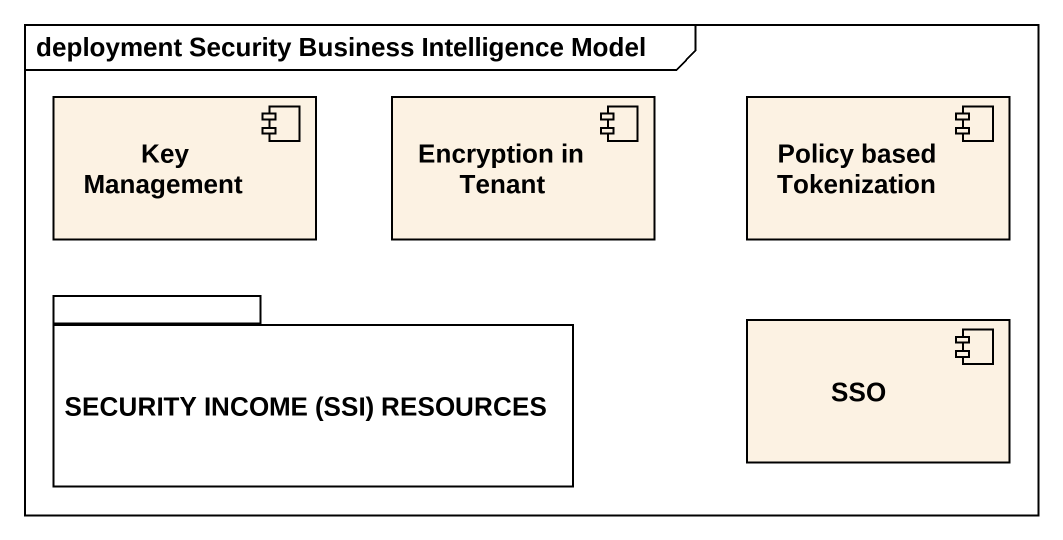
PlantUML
@startuml
mainframe deployment Security Business Intelligence Model
component "Key Management" as Key_Management
component "Encryption in Tenant" as Encryption_in_Tenant
component "Policy based Tokenization" as Policy_based_Tokenization
package "SECURITY INCOME (SSI) RESOURCES" as SECURITY_INCOME_SSI {
}
component SSO
@enduml
